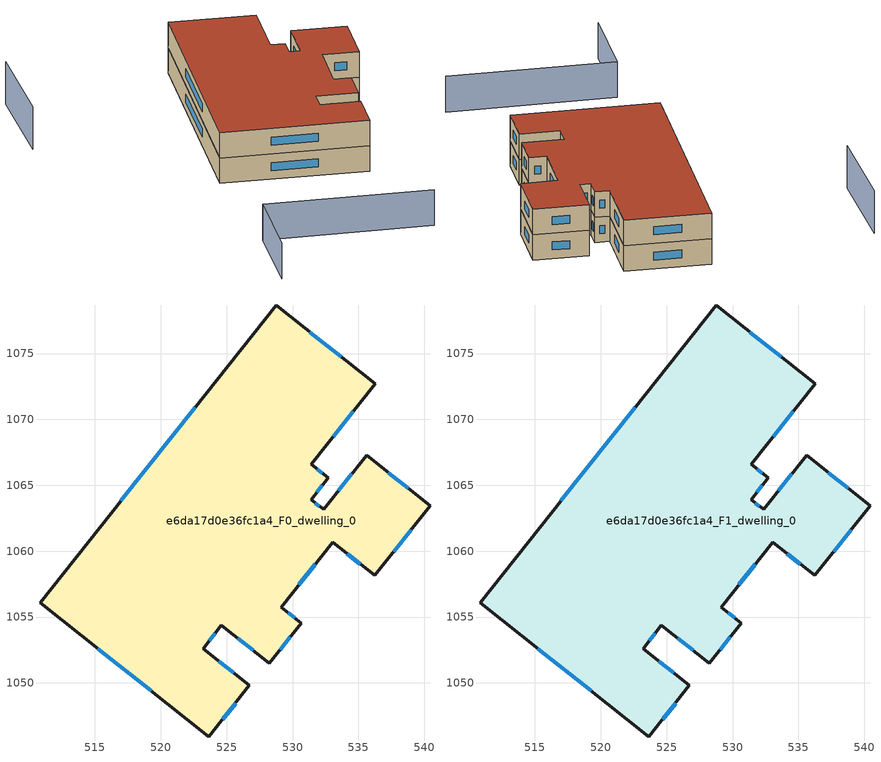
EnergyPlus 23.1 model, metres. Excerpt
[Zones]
e6da17d0e36fc1a4_F0_dwelling_0
 floor ground (EU_floor_Construction): 536.27,1072.69 531.42,1066.58 532.72,1065.56 531.41,1063.91 532.35,1063.17 535.62,1067.28 540.43,1063.45 536.24,1058.17 533.06,1060.68 529.15,1055.75 530.67,1054.54 528.25,1051.48 524.61,1054.37 523.21,1052.61 526.73,1049.81 523.65,1045.92 510.84,1056.09 528.75,1078.66 z0
 wall outside (EU_wall_Construction): 526.73,1049.81 523.21,1052.61 524.61,1054.37 528.25,1051.48 530.67,1054.54 529.15,1055.75 533.06,1060.68 536.24,1058.17 540.43,1063.45 535.62,1067.28 532.35,1063.17 531.41,1063.91 532.72,1065.56 531.42,1066.58 536.27,1072.69 528.75,1078.66 510.84,1056.09 523.65,1045.92 526.73,1049.81 z0:3
 window (EU_Window_Construction): 525.53,1050.77 524.42,1051.65 / 524.7,1047.25 525.68,1048.48 / 515.22,1052.61 519.26,1049.4 / 522.62,1070.93 516.97,1063.82 / 533.7,1074.74 531.33,1076.62 / 533.08,1068.67 534.61,1070.6 / 532.27,1065.91 531.87,1066.23 / 531.86,1064.47 532.27,1064.99 / 532.03,1063.42 531.73,1063.66 / 534.5,1065.87 533.47,1064.57 / 538.78,1064.76 537.27,1065.97 / 537.67,1059.98 539,1061.64 / 534.15,1059.82 535.15,1059.03 / 530.49,1057.44 531.72,1058.99 / 530.15,1054.95 529.67,1055.33 / 529.08,1052.53 529.84,1053.49 / 525.85,1053.38 527,1052.47 / 523.69,1053.21 524.13,1053.77 z1.03:1.97
e6da17d0e36fc1a4_F1_dwelling_0
 floor to e6da17d0e36fc1a4_F0_dwelling_0 (EU_floor_Construction): 536.27,1072.69 531.42,1066.58 532.72,1065.56 531.41,1063.91 532.35,1063.17 535.62,1067.28 540.43,1063.45 536.24,1058.17 533.06,1060.68 529.15,1055.75 530.67,1054.54 528.25,1051.48 524.61,1054.37 523.21,1052.61 526.73,1049.81 523.65,1045.92 510.84,1056.09 528.75,1078.66 z3
 wall outside (EU_wall_Construction): 526.73,1049.81 523.21,1052.61 524.61,1054.37 528.25,1051.48 530.67,1054.54 529.15,1055.75 533.06,1060.68 536.24,1058.17 540.43,1063.45 535.62,1067.28 532.35,1063.17 531.41,1063.91 532.72,1065.56 531.42,1066.58 536.27,1072.69 528.75,1078.66 510.84,1056.09 523.65,1045.92 526.73,1049.81 z3:6
 window (EU_Window_Construction): 525.53,1050.77 524.42,1051.65 / 524.7,1047.25 525.68,1048.48 / 515.22,1052.61 519.26,1049.4 / 522.62,1070.93 516.97,1063.82 / 533.7,1074.74 531.33,1076.62 / 533.08,1068.67 534.61,1070.6 / 532.27,1065.91 531.87,1066.23 / 531.86,1064.47 532.27,1064.99 / 532.03,1063.42 531.73,1063.66 / 534.5,1065.87 533.47,1064.57 / 538.78,1064.76 537.27,1065.97 / 537.67,1059.98 539,1061.64 / 534.15,1059.82 535.15,1059.03 / 530.49,1057.44 531.72,1058.99 / 530.15,1054.95 529.67,1055.33 / 529.08,1052.53 529.84,1053.49 / 525.85,1053.38 527,1052.47 / 523.69,1053.21 524.13,1053.77 z4.03:4.97
 roof outside (EU_roof_Construction): 536.24,1058.17 540.43,1063.45 535.62,1067.28 532.35,1063.17 531.41,1063.91 532.72,1065.56 531.42,1066.58 536.27,1072.69 528.75,1078.66 510.84,1056.09 523.65,1045.92 526.73,1049.81 523.21,1052.61 524.61,1054.37 528.25,1051.48 530.67,1054.54 529.15,1055.75 533.06,1060.68 z6
shading: 496.55,1035.14 502.79,1043.2 / 502.79,1043.2 517.62,1031.72 z0:4.2; 511.4,1086.7 504.5,1077 z0:5
[Building]
EU S2 Campaign: North Axis=0; Terrain=City; Solar Distribution=FullExterior
[Site:Location]
Cape.Town.Intl.AP: Latitude=-33.965; Longitude=18.602; Time Zone=2; Elevation=46
[SizingPeriod:WeatherFileDays]
AnnualSizingPeriod: Begin Month=1; Begin Day of Month=1; End Month=12; End Day of Month=31; Day of Week for Start Day=Monday; Use Weather File Daylight Saving Period=No; Use Weather File Rain and Snow Indicators=No
[MATERIAL]
EU_InternalMass_Material: Roughness=MediumRough; Thickness=0.1; Conductivity=1; Density=1800; Specific Heat=900; Thermal Absorptance=0.9; Solar Absorptance=0.7; Visible Absorptance=0.7
[MATERIAL:NOMASS] Roughness=MediumRough; Thermal Absorptance=0.9; Solar Absorptance=0.7; Visible Absorptance=0.7
Name | Thermal Resistance
EU_wall_NoMass | 0.493876
EU_roof_NoMass | 0.449382
EU_floor_NoMass | 1.25
[WINDOWMATERIAL:SIMPLEGLAZINGSYSTEM]
EU_Window_SimpleGlazing: UFactor=4.4; Solar Heat Gain Coefficient=0.85; Visible Transmittance=0.85
[CONSTRUCTION]
EU_wall_Construction: EU_wall_NoMass
EU_roof_Construction: EU_roof_NoMass
EU_floor_Construction: EU_floor_NoMass
EU_Window_Construction: EU_Window_SimpleGlazing
EU_InternalMass_Construction: EU_InternalMass_Material
[ZONE] Type=1; Multiplier=1; Ceiling Height=autocalculate; Volume=1268.23; Floor Area=autocalculate; Part of Total Floor Area=Yes
e6da17d0e36fc1a4_F0_dwelling_0; e6da17d0e36fc1a4_F1_dwelling_0
[INTERNALMASS] Construction=EU_InternalMass_Construction; Surface Area=422.743
Name | Zone or ZoneList
e6da17d0e36fc1a4_F0_dwelling_0_EU_InternalMass | e6da17d0e36fc1a4_F0_dwelling_0
e6da17d0e36fc1a4_F1_dwelling_0_EU_InternalMass | e6da17d0e36fc1a4_F1_dwelling_0
[OTHEREQUIPMENT] Fuel Type=Electricity; Design Level Calculation Method=Watts/Area; Power per Zone Floor Area=1; Fraction Latent=0; Fraction Radiant=0; Fraction Lost=0; Carbon Dioxide Generation Rate=0; EndUse Subcategory=EU_Step8_InternalGains
Name | Zone or ZoneList or Space or SpaceList | Schedule
EU_Step8_InternalGain_e6da17d0e36fc1a4_F0_dwelling_0_f000 | e6da17d0e36fc1a4_F0_dwelling_0 | EU_Step8_GainSchedule_e6da17d0e36fc1a4_F0_dwelling_0_f000
EU_Step8_InternalGain_e6da17d0e36fc1a4_F1_dwelling_0_f000 | e6da17d0e36fc1a4_F1_dwelling_0 | EU_Step8_GainSchedule_e6da17d0e36fc1a4_F1_dwelling_0_f000
[ZONEVENTILATION:DESIGNFLOWRATE] Schedule=EU_AlwaysOn; Design Flow Rate Calculation Method=AirChanges/Hour; Air Changes per Hour=0.64; Ventilation Type=Natural; Fan Pressure Rise=0; Fan Total Efficiency=1; Constant Term Coefficient=1; Temperature Term Coefficient=0; Velocity Term Coefficient=0; Velocity Squared Term Coefficient=0; Minimum Indoor Temperature=-100; Maximum Indoor Temperature=100; Delta Temperature=-100; Minimum Outdoor Temperature=-100; Maximum Outdoor Temperature=100; Maximum Wind Speed=40
Name | Zone or ZoneList or Space or SpaceList
EU_ConstantAir_e6da17d0e36fc1a4_F0_dwelling_0 | e6da17d0e36fc1a4_F0_dwelling_0
EU_ConstantAir_e6da17d0e36fc1a4_F1_dwelling_0 | e6da17d0e36fc1a4_F1_dwelling_0
[HVACTEMPLATE:THERMOSTAT] Constant Heating Setpoint=20; Constant Cooling Setpoint=50
EU_HeatOnly_e6da17d0e36fc1a4_F0_dwelling_0; EU_HeatOnly_e6da17d0e36fc1a4_F1_dwelling_0
[HVACTEMPLATE:ZONE:IDEALLOADSAIRSYSTEM] System Availability Schedule=EU_AlwaysOn; Maximum Heating Supply Air Temperature=50; Minimum Cooling Supply Air Temperature=13; Maximum Heating Supply Air Humidity Ratio=0.0156; Minimum Cooling Supply Air Humidity Ratio=0.0077; Heating Limit=NoLimit; Cooling Limit=NoLimit; Heating Availability Schedule=EU_AlwaysOn; Cooling Availability Schedule=EU_CoolingOff; Dehumidification Control Type=ConstantSensibleHeatRatio; Cooling Sensible Heat Ratio=0.7; Dehumidification Setpoint=60; Humidification Control Type=None; Humidification Setpoint=30; Outdoor Air Method=None; Outdoor Air Flow Rate per Person=0.00944; Outdoor Air Flow Rate per Zone Floor Area=0; Outdoor Air Flow Rate per Zone=0; Demand Controlled Ventilation Type=None; Outdoor Air Economizer Type=NoEconomizer; Heat Recovery Type=None; Sensible Heat Recovery Effectiveness=0.7; Latent Heat Recovery Effectiveness=0.65
Name | Template Thermostat
e6da17d0e36fc1a4_F0_dwelling_0 | EU_HeatOnly_e6da17d0e36fc1a4_F0_dwelling_0
e6da17d0e36fc1a4_F1_dwelling_0 | EU_HeatOnly_e6da17d0e36fc1a4_F1_dwelling_0
[SIZING:ZONE] Zone Cooling Design Supply Air Temperature Input Method=SupplyAirTemperature; Zone Cooling Design Supply Air Temperature=13; Zone Heating Design Supply Air Temperature Input Method=SupplyAirTemperature; Zone Heating Design Supply Air Temperature=50; Zone Cooling Design Supply Air Humidity Ratio=0.008; Zone Heating Design Supply Air Humidity Ratio=0.008; Cooling Design Air Flow Method=DesignDay; Cooling Design Air Flow Rate=0; Cooling Minimum Air Flow per Zone Floor Area=0.000762; Cooling Minimum Air Flow=0; Cooling Minimum Air Flow Fraction=0.2; Heating Design Air Flow Method=DesignDay; Heating Design Air Flow Rate=0; Heating Maximum Air Flow per Zone Floor Area=0.002032; Heating Maximum Air Flow=0.141576; Heating Maximum Air Flow Fraction=0.3; Account for Dedicated Outdoor Air System=No; Dedicated Outdoor Air System Control Strategy=NeutralSupplyAir; Dedicated Outdoor Air Low Setpoint Temperature for Design=autosize; Dedicated Outdoor Air High Setpoint Temperature for Design=autosize; Zone Load Sizing Method=Sensible Load Only No Latent Load; Zone Latent Cooling Design Supply Air Humidity Ratio Input Method=HumidityRatioDifference; Zone Cooling Design Supply Air Humidity Ratio Difference=0.005; Zone Latent Heating Design Supply Air Humidity Ratio Input Method=HumidityRatioDifference; Zone Humidification Design Supply Air Humidity Ratio Difference=0.005
e6da17d0e36fc1a4_F0_dwelling_0; e6da17d0e36fc1a4_F1_dwelling_0
[SCHEDULE:CONSTANT]
Name | Hourly Value
EU_AlwaysOn | 1
EU_CoolingOff | 0
[SCHEDULE:FILE] Column Number=1; Rows to Skip at Top=0; Number of Hours of Data=8760; Column Separator=Comma; Interpolate to Timestep=No; Minutes per Item=60; Adjust Schedule for Daylight Savings=Yes
Name | File
EU_Step8_GainSchedule_e6da17d0e36fc1a4_F0_dwelling_0_f000 | ../../schedules/e6da17d0e36fc1a4/e6da17d0e36fc1a4_F0_dwelling_0_f000_gain.csv
EU_Step8_GainSchedule_e6da17d0e36fc1a4_F1_dwelling_0_f000 | ../../schedules/e6da17d0e36fc1a4/e6da17d0e36fc1a4_F1_dwelling_0_f000_gain.csv
